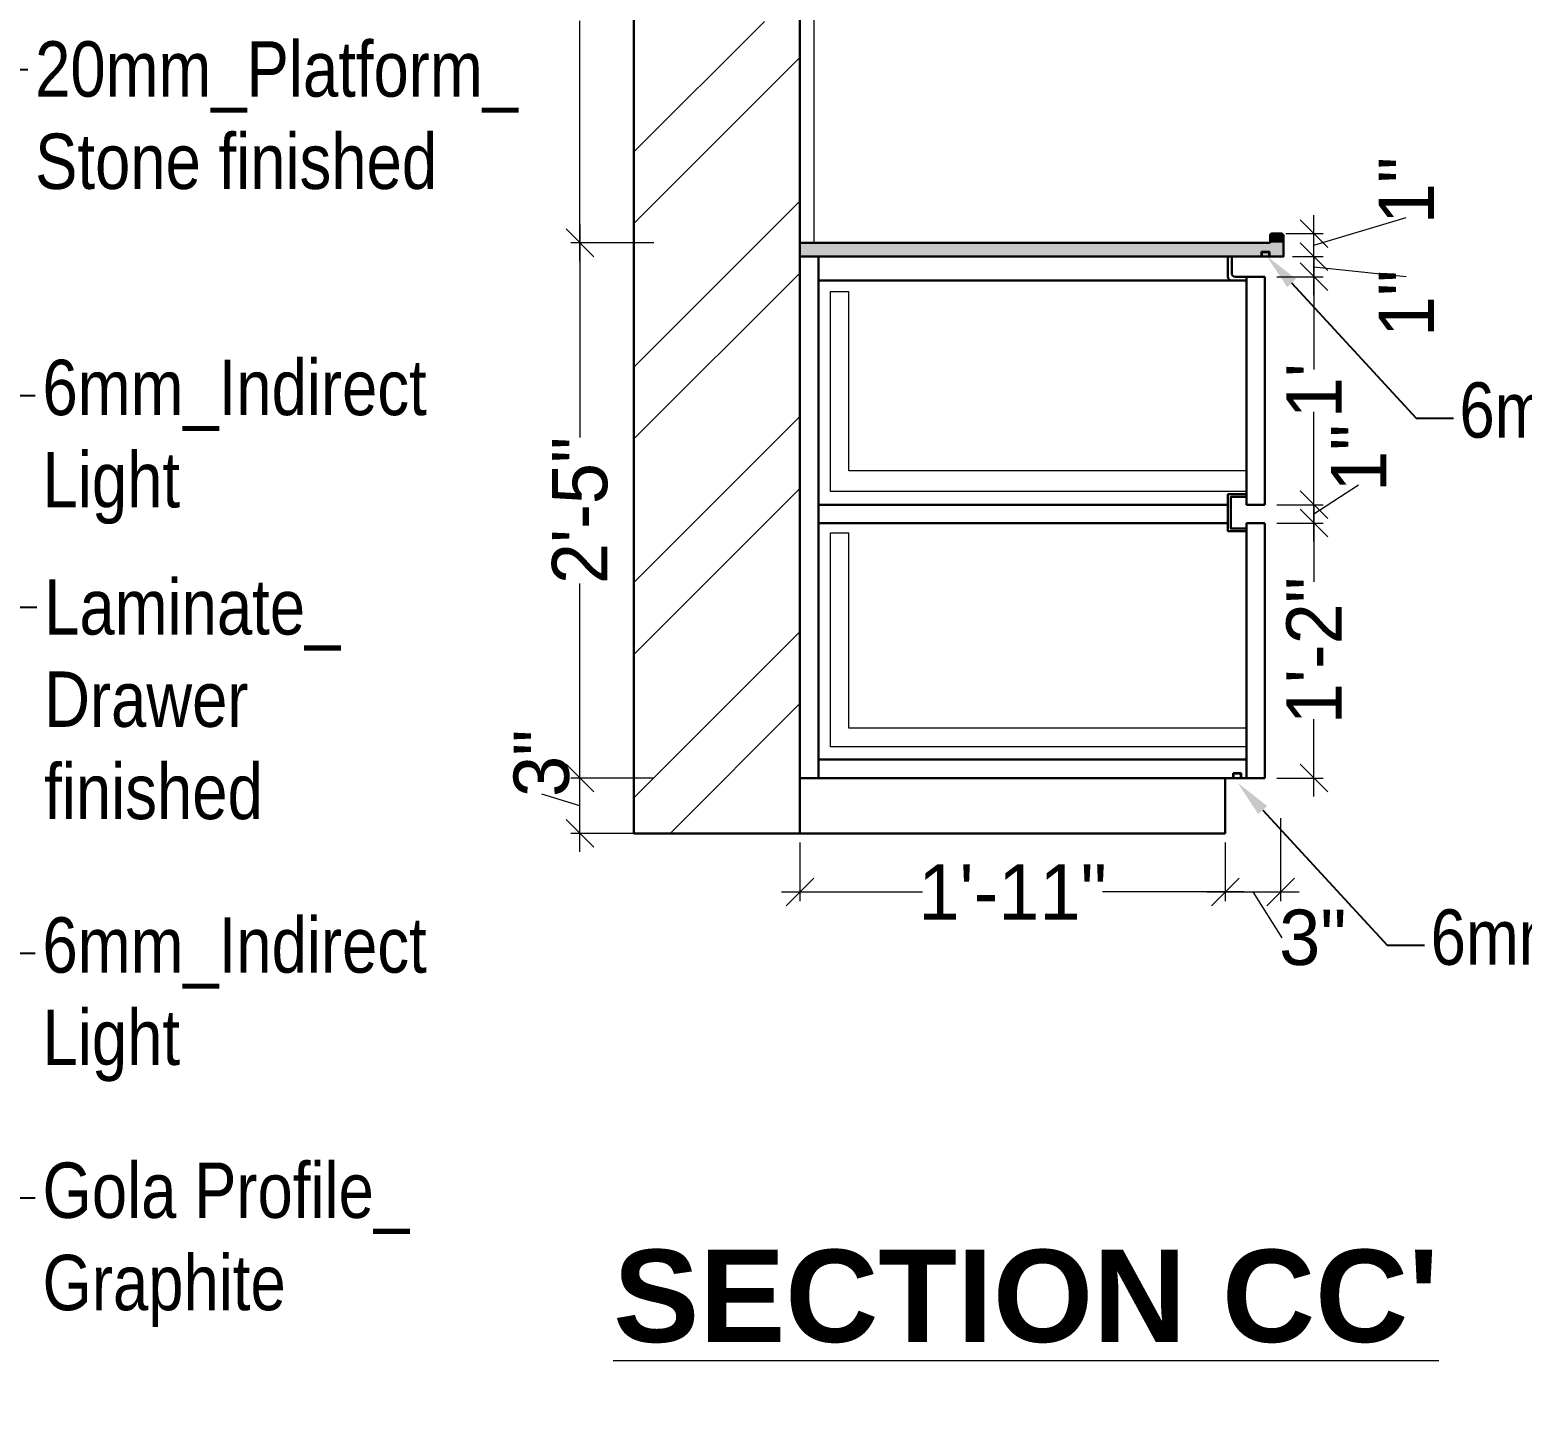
# Model space of a CAD drawing. Header units: millimetres. Extents: x 56222 to 3066687, y -650199 to -121287.
# Drawn here: x 140224.1 to 140305, y -185345.1 to -185269.7 of the extents above; entities that cross this region are included whole.
import ezdxf
from ezdxf import colors
from ezdxf.entities.mleader import LeaderData, LeaderLine
from ezdxf.math import Vec2, Vec3

# ---------------------------------------------------------------- set-up
doc = ezdxf.new("R2010")
doc.units = ezdxf.units.MM
doc.header["$MEASUREMENT"] = 0
doc.header["$PDMODE"] = 35
doc.linetypes.add('DASHED', pattern=[0.75, 0.5, -0.25])
doc.layers.get('Defpoints').update_dxf_attribs({"color": 220})
for name, color, linetype, lineweight in [('DIM.', 250, 'Continuous', 13), ('FURNITURE', 32, 'Continuous', 9), ('furniture dimensions', 1, 'DASHED', 0), ('hatch-wall', 8, 'Continuous', 9), ('Text', 7, 'Continuous', 15), ('wall', 7, 'Continuous', 30), ('XX~SLAB ( BEAM )~ ( DIM )', 7, 'Continuous', 9)]:
    doc.layers.add(name, color=color, linetype=linetype, lineweight=lineweight)
doc.styles.add('century g', font='GOTHIC.TTF')
doc.styles.get("Standard").update_dxf_attribs({"font": 'arial.ttf', "height": 6})
doc.styles.add('style4', font='ARIALN.TTF')
doc.dimstyles.new('Archana', dxfattribs={"dimtxt": 2, "dimasz": 0.75, "dimexe": 0.5, "dimexo": 0.5, "dimgap": 0, "dimtad": 0, "dimzin": 0, "dimdsep": 46, "dimlunit": 4, "dimtxsty": 'century g', "dimblk": 'OBLIQUE', "dimcen": 0, "dimdle": 1, "dimclrd": 256, "dimclre": 256, "dimclrt": 256, "dimadec": 0, "dimazin": 0, "dimtfac": 1, "dimtofl": 0, "dimtmove": 1, "dimatfit": 3, "dimfxl": 1, "dimfxlon": 1, "dimtolj": 1, "dimtzin": 0, "dimlwd": -1, "dimlwe": -1, "dimarcsym": 0})

# ---------------------------------------------------------------- blocks, each defined once
blk = doc.blocks.new('_Oblique')
at = {"layer": 'wall', "color": 0, "lineweight": -2}
blk.add_line((-0.5, -0.5), (0.5, 0.5), dxfattribs=at)
blk = doc.blocks.new('*D353')
at = {"layer": 'Defpoints', "color": 0, "linetype": 'Continuous', "lineweight": 30, "transparency": 16777216}
for p in [(140253.929, -185310.264), (140265.849, -185310.264), (140265.849, -185313.264)]:
    blk.add_point(p, dxfattribs=at)
at = {"layer": 'furniture dimensions', "color": 5, "linetype": 'Continuous', "transparency": 16777216}
for p, q in [((140253.929, -185314.264), (140253.929, -185309.264)), ((140257.929, -185310.264), (140253.429, -185310.264)), ((140253.929, -185311.764), (140251.853, -185311.142))]:
    blk.add_line(p, q, dxfattribs=at)
at = {"layer": 'furniture dimensions', "color": 5, "linetype": 'ByBlock', "transparency": 16777216}
blk.add_line((140257.929, -185313.264), (140253.429, -185313.264), dxfattribs=at)
at = {"layer": 'furniture dimensions', "color": 5, "linetype": 'Continuous', "transparency": 16777216, "xscale": 1.5, "yscale": 1.5, "zscale": 1.5}
for p, rotation in [((140253.929, -185310.264), 90), ((140253.929, -185313.264), 270)]:
    blk.add_blockref('_Oblique', p, dxfattribs=dict(at, rotation=rotation))
at = {"layer": 'furniture dimensions', "linetype": 'Continuous', "lineweight": 0, "transparency": 16777216, "insert": (140251.853, -185309.461), "char_height": 3, "attachment_point": 5, "rotation": 90, "style": 'century g'}
blk.add_mtext('\\A1;3"', dxfattribs=at)
blk = doc.blocks.new('*D354')
at = {"layer": 'Defpoints', "color": 0, "linetype": 'Continuous', "lineweight": 30, "transparency": 16777216}
for p in [(140253.929, -185281.264), (140265.849, -185281.264), (140265.849, -185310.264)]:
    blk.add_point(p, dxfattribs=at)
at = {"layer": 'furniture dimensions', "color": 5, "linetype": 'Continuous', "transparency": 16777216}
for p, q in [((140253.929, -185280.264), (140253.929, -185291.809)), ((140257.929, -185281.264), (140253.429, -185281.264)), ((140253.929, -185311.264), (140253.929, -185299.72))]:
    blk.add_line(p, q, dxfattribs=at)
at = {"layer": 'furniture dimensions', "color": 5, "linetype": 'ByBlock', "transparency": 16777216}
blk.add_line((140257.929, -185310.264), (140253.429, -185310.264), dxfattribs=at)
at = {"layer": 'furniture dimensions', "color": 5, "linetype": 'Continuous', "transparency": 16777216, "xscale": 1.5, "yscale": 1.5, "zscale": 1.5}
for p, rotation in [((140253.929, -185281.264), 90), ((140253.929, -185310.264), 270)]:
    blk.add_blockref('_Oblique', p, dxfattribs=dict(at, rotation=rotation))
at = {"layer": 'furniture dimensions', "linetype": 'Continuous', "lineweight": 0, "transparency": 16777216, "insert": (140253.929, -185295.764), "char_height": 3, "attachment_point": 5, "rotation": 90, "style": 'century g'}
blk.add_mtext('\\A1;2\'-5"', dxfattribs=at)
blk = doc.blocks.new('*D355')
at = {"layer": 'Defpoints', "color": 0, "linetype": 'Continuous', "lineweight": 30, "transparency": 16777216}
for p in [(140265.849, -185313.264), (140288.89, -185313.264), (140288.89, -185316.433)]:
    blk.add_point(p, dxfattribs=at)
at = {"layer": 'furniture dimensions', "color": 5, "linetype": 'ByBlock', "transparency": 16777216}
blk.add_line((140265.849, -185313.764), (140265.849, -185316.933), dxfattribs=at)
at = {"layer": 'furniture dimensions', "color": 5, "linetype": 'Continuous', "transparency": 16777216}
for p, q in [((140288.89, -185313.764), (140288.89, -185316.933)), ((140264.849, -185316.433), (140272.491, -185316.433)), ((140289.89, -185316.433), (140282.248, -185316.433))]:
    blk.add_line(p, q, dxfattribs=at)
at = {"layer": 'furniture dimensions', "color": 5, "linetype": 'Continuous', "transparency": 16777216, "xscale": 1.5, "yscale": 1.5, "zscale": 1.5, "rotation": 180}
blk.add_blockref('_Oblique', (140265.849, -185316.433), dxfattribs=at)
at = {"layer": 'furniture dimensions', "color": 5, "linetype": 'Continuous', "transparency": 16777216, "xscale": 1.5, "yscale": 1.5, "zscale": 1.5}
blk.add_blockref('_Oblique', (140288.89, -185316.433), dxfattribs=at)
at = {"layer": 'furniture dimensions', "linetype": 'Continuous', "lineweight": 0, "transparency": 16777216, "insert": (140277.37, -185316.433), "char_height": 3, "attachment_point": 5, "style": 'century g'}
blk.add_mtext('\\A1;1\'-11"', dxfattribs=at)
blk = doc.blocks.new('*D356')
at = {"layer": 'Defpoints', "color": 0, "linetype": 'Continuous', "lineweight": 30, "transparency": 16777216}
for p in [(140291.89, -185310.264), (140288.89, -185313.264), (140291.89, -185316.433)]:
    blk.add_point(p, dxfattribs=at)
at = {"layer": 'furniture dimensions', "color": 5, "linetype": 'Continuous', "transparency": 16777216}
for p, q in [((140291.89, -185312.433), (140291.89, -185316.933)), ((140287.89, -185316.433), (140292.89, -185316.433)), ((140290.39, -185316.433), (140291.958, -185318.914))]:
    blk.add_line(p, q, dxfattribs=at)
at = {"layer": 'furniture dimensions', "color": 5, "linetype": 'ByBlock', "transparency": 16777216}
blk.add_line((140288.89, -185313.764), (140288.89, -185316.933), dxfattribs=at)
at = {"layer": 'furniture dimensions', "color": 5, "linetype": 'Continuous', "transparency": 16777216, "xscale": 1.5, "yscale": 1.5, "zscale": 1.5, "rotation": 180}
blk.add_blockref('_Oblique', (140288.89, -185316.433), dxfattribs=at)
at = {"layer": 'furniture dimensions', "color": 5, "linetype": 'Continuous', "transparency": 16777216, "xscale": 1.5, "yscale": 1.5, "zscale": 1.5}
blk.add_blockref('_Oblique', (140291.89, -185316.433), dxfattribs=at)
at = {"layer": 'furniture dimensions', "linetype": 'Continuous', "lineweight": 0, "transparency": 16777216, "insert": (140293.638, -185318.914), "char_height": 3, "attachment_point": 5, "style": 'century g'}
blk.add_mtext('\\A1;3"', dxfattribs=at)
blk = doc.blocks.new('*D357')
at = {"layer": 'Defpoints', "color": 0, "linetype": 'Continuous', "lineweight": 30, "transparency": 16777216}
for p in [(140291.178, -185296.453), (140293.7, -185296.453), (140291.178, -185310.264)]:
    blk.add_point(p, dxfattribs=at)
at = {"layer": 'furniture dimensions', "color": 5, "linetype": 'Continuous', "transparency": 16777216}
for p, q in [((140293.7, -185295.453), (140293.7, -185299.638)), ((140291.678, -185296.453), (140294.2, -185296.453)), ((140293.7, -185311.264), (140293.7, -185307.08))]:
    blk.add_line(p, q, dxfattribs=at)
at = {"layer": 'furniture dimensions', "color": 5, "linetype": 'ByBlock', "transparency": 16777216}
blk.add_line((140291.678, -185310.264), (140294.2, -185310.264), dxfattribs=at)
at = {"layer": 'furniture dimensions', "color": 5, "linetype": 'Continuous', "transparency": 16777216, "xscale": 1.5, "yscale": 1.5, "zscale": 1.5}
for p, rotation in [((140293.7, -185296.453), 90), ((140293.7, -185310.264), 270)]:
    blk.add_blockref('_Oblique', p, dxfattribs=dict(at, rotation=rotation))
at = {"layer": 'furniture dimensions', "linetype": 'Continuous', "lineweight": 0, "transparency": 16777216, "insert": (140293.7, -185303.359), "char_height": 3, "attachment_point": 5, "rotation": 90, "style": 'century g'}
blk.add_mtext('\\A1;1\'-2"', dxfattribs=at)
blk = doc.blocks.new('*D358')
at = {"layer": 'Defpoints', "color": 0, "linetype": 'Continuous', "lineweight": 30, "transparency": 16777216}
for p in [(140291.178, -185295.453), (140293.7, -185295.453), (140291.178, -185296.453)]:
    blk.add_point(p, dxfattribs=at)
at = {"layer": 'furniture dimensions', "color": 5, "linetype": 'Continuous', "transparency": 16777216}
for p, q in [((140293.7, -185295.953), (140296.119, -185294.384)), ((140293.7, -185297.453), (140293.7, -185294.453)), ((140291.678, -185295.453), (140294.2, -185295.453))]:
    blk.add_line(p, q, dxfattribs=at)
at = {"layer": 'furniture dimensions', "color": 5, "linetype": 'ByBlock', "transparency": 16777216}
blk.add_line((140291.678, -185296.453), (140294.2, -185296.453), dxfattribs=at)
at = {"layer": 'furniture dimensions', "color": 5, "linetype": 'Continuous', "transparency": 16777216, "xscale": 1.5, "yscale": 1.5, "zscale": 1.5}
for p, rotation in [((140293.7, -185295.453), 90), ((140293.7, -185296.453), 270)]:
    blk.add_blockref('_Oblique', p, dxfattribs=dict(at, rotation=rotation))
at = {"layer": 'furniture dimensions', "linetype": 'Continuous', "lineweight": 0, "transparency": 16777216, "insert": (140296.119, -185292.927), "char_height": 3, "attachment_point": 5, "rotation": 90, "style": 'century g'}
blk.add_mtext('\\A1;1"', dxfattribs=at)
blk = doc.blocks.new('*D359')
at = {"layer": 'Defpoints', "color": 0, "linetype": 'Continuous', "lineweight": 30, "transparency": 16777216}
for p in [(140291.178, -185283.102), (140293.7, -185283.102), (140291.178, -185295.453)]:
    blk.add_point(p, dxfattribs=at)
at = {"layer": 'furniture dimensions', "color": 5, "linetype": 'Continuous', "transparency": 16777216}
for p, q in [((140293.7, -185282.102), (140293.7, -185288.134)), ((140291.678, -185283.102), (140294.2, -185283.102)), ((140293.7, -185296.453), (140293.7, -185290.421))]:
    blk.add_line(p, q, dxfattribs=at)
at = {"layer": 'furniture dimensions', "color": 5, "linetype": 'ByBlock', "transparency": 16777216}
blk.add_line((140291.678, -185295.453), (140294.2, -185295.453), dxfattribs=at)
at = {"layer": 'furniture dimensions', "color": 5, "linetype": 'Continuous', "transparency": 16777216, "xscale": 1.5, "yscale": 1.5, "zscale": 1.5}
for p, rotation in [((140293.7, -185283.102), 90), ((140293.7, -185295.453), 270)]:
    blk.add_blockref('_Oblique', p, dxfattribs=dict(at, rotation=rotation))
at = {"layer": 'furniture dimensions', "linetype": 'Continuous', "lineweight": 0, "transparency": 16777216, "insert": (140293.7, -185289.278), "char_height": 3, "attachment_point": 5, "rotation": 90, "style": 'century g'}
blk.add_mtext("\\A1;1'", dxfattribs=at)
blk = doc.blocks.new('*D360')
at = {"layer": 'Defpoints', "color": 0, "linetype": 'Continuous', "lineweight": 30, "transparency": 16777216}
for p in [(140292.04, -185282.013), (140293.7, -185282.013), (140291.178, -185283.102)]:
    blk.add_point(p, dxfattribs=at)
at = {"layer": 'furniture dimensions', "color": 5, "linetype": 'Continuous', "transparency": 16777216}
for p, q in [((140293.7, -185284.102), (140293.7, -185281.013)), ((140292.54, -185282.013), (140294.2, -185282.013)), ((140293.7, -185282.558), (140298.7, -185283.086))]:
    blk.add_line(p, q, dxfattribs=at)
at = {"layer": 'furniture dimensions', "color": 5, "linetype": 'ByBlock', "transparency": 16777216}
blk.add_line((140291.678, -185283.102), (140294.2, -185283.102), dxfattribs=at)
at = {"layer": 'furniture dimensions', "color": 5, "linetype": 'Continuous', "transparency": 16777216, "xscale": 1.5, "yscale": 1.5, "zscale": 1.5}
for p, rotation in [((140293.7, -185282.013), 90), ((140293.7, -185283.102), 270)]:
    blk.add_blockref('_Oblique', p, dxfattribs=dict(at, rotation=rotation))
at = {"layer": 'furniture dimensions', "linetype": 'Continuous', "lineweight": 0, "transparency": 16777216, "insert": (140298.7, -185284.543), "char_height": 3, "attachment_point": 5, "rotation": 90, "style": 'century g'}
blk.add_mtext('\\A1;1"', dxfattribs=at)
blk = doc.blocks.new('*D361')
at = {"layer": 'Defpoints', "color": 0, "linetype": 'Continuous', "lineweight": 30, "transparency": 16777216}
for p in [(140291.679, -185280.763), (140293.7, -185280.763), (140292.04, -185282.013)]:
    blk.add_point(p, dxfattribs=at)
at = {"layer": 'furniture dimensions', "color": 5, "linetype": 'Continuous', "transparency": 16777216}
for p, q in [((140293.7, -185283.013), (140293.7, -185279.763)), ((140293.7, -185281.388), (140298.7, -185279.888)), ((140292.179, -185280.763), (140294.2, -185280.763))]:
    blk.add_line(p, q, dxfattribs=at)
at = {"layer": 'furniture dimensions', "color": 5, "linetype": 'ByBlock', "transparency": 16777216}
blk.add_line((140292.54, -185282.013), (140294.2, -185282.013), dxfattribs=at)
at = {"layer": 'furniture dimensions', "color": 5, "linetype": 'Continuous', "transparency": 16777216, "xscale": 1.5, "yscale": 1.5, "zscale": 1.5}
for p, rotation in [((140293.7, -185280.763), 90), ((140293.7, -185282.013), 270)]:
    blk.add_blockref('_Oblique', p, dxfattribs=dict(at, rotation=rotation))
at = {"layer": 'furniture dimensions', "linetype": 'Continuous', "lineweight": 0, "transparency": 16777216, "insert": (140298.7, -185278.431), "char_height": 3, "attachment_point": 5, "rotation": 90, "style": 'century g'}
blk.add_mtext('\\A1;1"', dxfattribs=at)
blk = doc.blocks.new('*D362')
at = {"layer": 'Defpoints', "color": 0, "linetype": 'Continuous', "lineweight": 30, "transparency": 16777216}
for p in [(140253.929, -185249.295), (140265.849, -185249.295), (140265.849, -185281.264)]:
    blk.add_point(p, dxfattribs=at)
at = {"layer": 'furniture dimensions', "color": 5, "linetype": 'Continuous', "transparency": 16777216}
for p, q in [((140253.929, -185248.295), (140253.929, -185261.324)), ((140257.929, -185249.295), (140253.429, -185249.295)), ((140253.929, -185282.264), (140253.929, -185269.235))]:
    blk.add_line(p, q, dxfattribs=at)
at = {"layer": 'furniture dimensions', "color": 5, "linetype": 'ByBlock', "transparency": 16777216}
blk.add_line((140257.929, -185281.264), (140253.429, -185281.264), dxfattribs=at)
at = {"layer": 'furniture dimensions', "color": 5, "linetype": 'Continuous', "transparency": 16777216, "xscale": 1.5, "yscale": 1.5, "zscale": 1.5}
for p, rotation in [((140253.929, -185249.295), 90), ((140253.929, -185281.264), 270)]:
    blk.add_blockref('_Oblique', p, dxfattribs=dict(at, rotation=rotation))
at = {"layer": 'furniture dimensions', "linetype": 'Continuous', "lineweight": 0, "transparency": 16777216, "insert": (140253.929, -185265.28), "char_height": 3, "attachment_point": 5, "rotation": 90, "style": 'century g'}
blk.add_mtext('\\A1;2\'-8"', dxfattribs=at)

msp = doc.modelspace()

# ---------------------------------------------------------------- hatches: boundary and pattern name
at = {"layer": 'furniture dimensions', "lineweight": 30, "true_color": 0x939598}
h = msp.add_hatch(color=252, dxfattribs=at)
h.dxf.hatch_style = 1
h.paths.add_polyline_path([(140292.04, -185280.863, 0.416383), (140291.939, -185280.763), (140291.417, -185280.763, 0.413345), (140291.318, -185280.863), (140291.318, -185281.264), (140292.04, -185281.264)])
at = {"layer": 'furniture dimensions', "true_color": 0x939598}
h = msp.add_hatch(color=252, dxfattribs=at)
h.dxf.hatch_style = 1
h.paths.add_polyline_path([(140289.848, -185281.264), (140265.849, -185281.264), (140265.849, -185282.013), (140289.848, -185282.013)])
h.paths.add_polyline_path([(140292.04, -185282.013), (140292.04, -185281.264), (140289.848, -185281.264), (140289.848, -185282.013)])
at = {"layer": 'hatch-wall'}
h = msp.add_hatch(dxfattribs=at)
h.set_pattern_fill('ANSI32', color=256, scale=22)
h.set_pattern_definition([(45, (12027.113, -202130.387), (-5.83363094, 5.83363094), []), (45, (12031.002, -202130.387), (-5.83363094, 5.83363094), [])])
h.paths.add_polyline_path([(140265.825, -185269.264), (140256.825, -185269.264), (140256.849, -185313.264), (140265.849, -185313.264)])

# ---------------------------------------------------------------- linework, layer by layer
at = {"layer": 'FURNITURE', "lineweight": 30, "ltscale": 0.4}
msp.add_line((140291.417, -185280.763, 0.129), (140291.94, -185280.763, 0.129), dxfattribs=at)
at = {"layer": 'FURNITURE', "lineweight": 30}
for p, q in [((140265.849, -185281.264, 0.129), (140291.318, -185281.264, 0.129)), ((140265.849, -185281.264, 0.129), (140265.849, -185313.264, 0.129)), ((140290.857, -185281.746, 0.129), (140291.29, -185281.746, 0.129)), ((140290.857, -185281.746, 0.129), (140290.857, -185282.013, 0.129)), ((140291.29, -185281.746, 0.129), (140291.29, -185282.013, 0.129)), ((140265.849, -185282.013, 0.129), (140292.04, -185282.013, 0.129)), ((140266.849, -185310.264, 0.129), (140266.849, -185282.013, 0.129)), ((140266.849, -185283.302, 0.129), (140290.04, -185283.302, 0.129)), ((140290.04, -185283.102, 0.129), (140291.04, -185283.102, 0.129)), ((140290.04, -185283.264, 0.129), (140290.04, -185295.453, 0.129)), ((140291.04, -185283.102, 0.129), (140291.04, -185295.453, 0.129)), ((140289.04, -185295.453, 0.129), (140266.849, -185295.453, 0.129)), ((140289.04, -185295.384, 0.129), (140289.04, -185296.384, 0.129)), ((140291.04, -185295.453, 0.129), (140290.04, -185295.453, 0.129)), ((140289.04, -185296.453, 0.129), (140266.849, -185296.453, 0.129)), ((140290.04, -185296.453, 0.129), (140290.04, -185310.264, 0.129)), ((140290.04, -185297.514, 0.129), (140290.04, -185296.453, 0.129)), ((140291.04, -185296.453, 0.129), (140290.04, -185296.453, 0.129)), ((140291.04, -185296.453, 0.129), (140291.04, -185310.264, 0.129)), ((140290.04, -185309.264, 0.129), (140266.849, -185309.264, 0.129)), ((140265.849, -185310.264, 0.129), (140291.04, -185310.264, 0.129)), ((140288.89, -185310.264, 0.129), (140288.89, -185313.264, 0.129)), ((140289.325, -185309.997, 0.129), (140289.758, -185309.997, 0.129)), ((140289.325, -185309.997, 0.129), (140289.325, -185310.264, 0.129)), ((140289.758, -185309.997, 0.129), (140289.758, -185310.264, 0.129)), ((140288.89, -185313.264, 0.129), (140265.849, -185313.264, 0.129))]:
    msp.add_line(p, q, dxfattribs=at)
at = {"layer": 'FURNITURE'}
for p, q in [((140267.494, -185283.91, 0.129), (140268.494, -185283.91, 0.129)), ((140267.494, -185294.742, 0.129), (140267.494, -185283.91, 0.129)), ((140268.494, -185293.622, 0.129), (140268.494, -185283.91, 0.129)), ((140290.04, -185293.622, 0.129), (140268.494, -185293.622, 0.129)), ((140290.04, -185294.742, 0.129), (140267.494, -185294.742, 0.129)), ((140267.494, -185296.976, 0.129), (140268.494, -185296.976, 0.129)), ((140267.494, -185308.569, 0.129), (140267.494, -185296.976, 0.129)), ((140268.494, -185307.569, 0.129), (140268.494, -185296.976, 0.129)), ((140290.04, -185307.569, 0.129), (140268.494, -185307.569, 0.129)), ((140290.04, -185308.569, 0.129), (140267.494, -185308.569, 0.129))]:
    msp.add_line(p, q, dxfattribs=at)
at = {"layer": 'FURNITURE', "lineweight": 30, "ltscale": 0.4, "elevation": 0.129}
msp.add_lwpolyline([(140291.318, -185281.264), (140291.318, -185280.863, -0.414214), (140291.418, -185280.763), (140291.94, -185280.763, -0.414214), (140292.04, -185280.863), (140292.04, -185282.013), (140290.09, -185282.013)], format="xyb", dxfattribs=at)
at = {"layer": 'FURNITURE', "color": 3, "lineweight": 30, "elevation": 0.129}
for points in [[(140290.869, -185281.763), (140291.273, -185281.763), (140291.273, -185282.013), (140290.869, -185282.013)], [(140289.338, -185310.014), (140289.742, -185310.014), (140289.742, -185310.264), (140289.338, -185310.264)]]:
    msp.add_lwpolyline(points, close=True, dxfattribs=at)
at = {"layer": 'FURNITURE', "lineweight": 30, "ltscale": 0.4, "elevation": 0.129}
msp.add_lwpolyline([(140290.04, -185283.102), (140289.44, -185283.102, -0.414214), (140289.24, -185282.902), (140289.24, -185282.013), (140289.04, -185282.013), (140289.04, -185283.102, 0.414214), (140289.24, -185283.302), (140290.04, -185283.302)], format="xyb", close=True, dxfattribs=at)
at = {"layer": 'FURNITURE', "lineweight": 30, "elevation": 0.129}
for points in [[(140290.04, -185296.734), (140290.04, -185296.884), (140289.04, -185296.884), (140289.04, -185294.884), (140290.04, -185294.884), (140290.04, -185295.034)], [(140290.04, -185296.734), (140289.19, -185296.734), (140289.19, -185295.034), (140290.04, -185295.034)]]:
    msp.add_lwpolyline(points, dxfattribs=at)
at = {"layer": 'XX~SLAB ( BEAM )~ ( DIM )', "color": 242, "lineweight": 15, "true_color": 0xcd2027}
for p, q in [((140265.849, -185249.295, 0.129), (140265.849, -185281.264, 0.129)), ((140266.599, -185249.295, 0.129), (140266.599, -185281.264, 0.129))]:
    msp.add_line(p, q, dxfattribs=at)
at = {"layer": 'XX~SLAB ( BEAM )~ ( DIM )', "lineweight": 30, "elevation": 0.129}
msp.add_lwpolyline([(140265.849, -185313.264), (140256.849, -185313.264), (140256.849, -185202.264), (140265.849, -185202.264)], close=True, dxfattribs=at)

# ---------------------------------------------------------------- texts
at = {"layer": 'DIM.', "color": 1, "insert": (140255.734, -185335.821, 0.129), "char_height": 5, "attachment_point": 1}
msp.add_mtext_dynamic_manual_height_columns("{\\fArial|b1|i0|c0|p34;\\LSECTION CC'}", width=111.55884, gutter_width=1, heights=[0], dxfattribs=at)

# ---------------------------------------------------------------- dimensions: what is measured, and where the dimension line sits
at = {"layer": 'furniture dimensions', "color": 5, "linetype": 'Continuous', "lineweight": 0}
for base, p1, p2, picture, middle in [((140253.929, -185249.295, 0.129), (140265.849, -185281.264, 0.129), (140265.849, -185249.295, 0.129), '*D362', (140253.929, -185265.28, 0.129)), ((140293.7, -185280.763, 0.129), (140292.04, -185282.013, 0.129), (140291.679, -185280.763, 0.129), '*D361', (140298.7, -185279.888, 0.129)), ((140253.929, -185281.264, 0.129), (140265.849, -185310.264, 0.129), (140265.849, -185281.264, 0.129), '*D354', (140253.929, -185295.764, 0.129)), ((140293.7, -185283.102, 0.129), (140291.178, -185295.453, 0.129), (140291.178, -185283.102, 0.129), '*D359', (140293.7, -185289.278, 0.129)), ((140293.7, -185296.453, 0.129), (140291.178, -185310.264, 0.129), (140291.178, -185296.453, 0.129), '*D357', (140293.7, -185303.359, 0.129)), ((140253.929, -185310.264, 0.129), (140265.849, -185313.264, 0.129), (140265.849, -185310.264, 0.129), '*D353', (140251.853, -185311.142, 0.129))]:
    dim = msp.add_linear_dim(base=base, p1=p1, p2=p2, angle=90, dimstyle='Archana', override={"dimtxt": 3, "dimasz": 1.5, "dimdec": 0, "dimclrd": 5, "dimclre": 5, "dimfxl": 4}, dxfattribs=at)
    dim.commit()
    dim.dimension.update_dxf_attribs({"geometry": picture, "text_midpoint": middle})
for base, p1, p2, picture, middle in [((140293.7, -185282.013, 0.129), (140291.178, -185283.102, 0.129), (140292.04, -185282.013, 0.129), '*D360', (140298.7, -185283.086, 0.129)), ((140293.7, -185295.453, 0.129), (140291.178, -185296.453, 0.129), (140291.178, -185295.453, 0.129), '*D358', (140296.119, -185294.384, 0.129))]:
    dim = msp.add_linear_dim(base=base, p1=p1, p2=p2, angle=90, dimstyle='Archana', override={"dimtxt": 3, "dimasz": 1.5, "dimdec": 0, "dimclrd": 5, "dimclre": 5, "dimfxl": 4}, dxfattribs=at)
    dim.commit()
    dim.dimension.update_dxf_attribs({"geometry": picture, "text_midpoint": middle, "dimtype": 160})
dim = msp.add_linear_dim(base=(140291.89, -185316.433, 0.129), p1=(140288.89, -185313.264, 0.129), p2=(140291.89, -185310.264, 0.129), dimstyle='Archana', override={"dimtxt": 3, "dimasz": 1.5, "dimdec": 0, "dimclrd": 5, "dimclre": 5, "dimfxl": 4}, dxfattribs=at)
dim.commit()
dim.dimension.update_dxf_attribs({"geometry": '*D356', "text_midpoint": (140291.958, -185318.914, 0.129), "dimtype": 160})
dim = msp.add_linear_dim(base=(140288.89, -185316.433, 0.129), p1=(140265.849, -185313.264, 0.129), p2=(140288.89, -185313.264, 0.129), dimstyle='Archana', override={"dimtxt": 3, "dimasz": 1.5, "dimdec": 0, "dimclrd": 5, "dimclre": 5, "dimfxl": 4}, dxfattribs=at)
dim.commit()
dim.dimension.update_dxf_attribs({"geometry": '*D355', "text_midpoint": (140277.37, -185316.433, 0.129)})

# ---------------------------------------------------------------- leaders
at = {"layer": 'Text', "color": 1, "lineweight": 0, "ltscale": 20}
ml = msp.add_multileader_mtext('Standard', dxfattribs=at)
ml.set_content('20mm_Platform_\\PStone finished', color=1, style='style4')
ml.set_leader_properties()
ml.build(insert=Vec2(0, 0))
ml.multileader.update_dxf_attribs({"dogleg_length": 2.025, "arrow_head_size": 2})
ctx = ml.context
ctx.base_point, ctx.char_height, ctx.arrow_head_size, ctx.landing_gap_size, ctx.plane_origin = Vec3(140224.006, -185271.869, 0.129), 3, 2, 0.4, Vec3(140156.97, -185271.869, 0.129)
notes = []
notes.append((ctx, [(0, (1, 1, 0), (140221.981, -185271.869, 0.129), (1, 0), 2.025, [(0, [(140201.158, -185281.264, 0.129)], 0, [])])]))
ctx.mtext.insert = Vec3(140224.406, -185270.344, 0.129)
ml = msp.add_multileader_mtext('Standard', dxfattribs=at)
ml.set_content('6mm_Indirect\\PLight', color=1, style='style4')
ml.set_leader_properties()
ml.build(insert=Vec2(0, 0))
ml.multileader.update_dxf_attribs({"dogleg_length": 2.025, "arrow_head_size": 2})
ctx = ml.context
ctx.base_point, ctx.char_height, ctx.arrow_head_size, ctx.landing_gap_size, ctx.plane_origin = Vec3(140224.406, -185289.541, 0.129), 3, 2, 0.4, Vec3(140157.337, -185289.541, 0.129)
notes.append((ctx, [(0, (1, 1, 0), (140186.865, -185289.541, 0.129), (1, 0), 37.541, [(0, [(140174.374, -185281.763, 0.129)], 0, [])])]))
ctx.mtext.insert = Vec3(140224.806, -185287.6, 0.129)
ml = msp.add_multileader_mtext('Standard', dxfattribs=at)
ml.set_content('6mm_indirect \\Plight', color=1, style='style4')
ml.set_leader_properties()
ml.build(insert=Vec2(0, 0))
ml.multileader.update_dxf_attribs({"dogleg_length": 2.025, "arrow_head_size": 2})
ctx = ml.context
ctx.base_point, ctx.char_height, ctx.arrow_head_size, ctx.landing_gap_size, ctx.plane_origin = Vec3(140301.253, -185290.763, 0.129), 3, 2, 0.4, Vec3(140242.679, -185288.299, 0.129)
ctx.text_align_type = 1
notes.append((ctx, [(0, (1, 1, 0), (140299.228, -185290.763, 0.129), (1, 0), 2.025, [(0, [(140291.13, -185281.969, 0.129)], 0, [])])]))
ctx.mtext.insert, ctx.mtext.alignment = Vec3(140311.895, -185288.822, 0.129), 2
ml = msp.add_multileader_mtext('Standard', dxfattribs=at)
ml.set_content('Gola Profile_\\PGraphite', color=1, style='style4')
ml.set_leader_properties()
ml.build(insert=Vec2(0, 0))
ml.multileader.update_dxf_attribs({"dogleg_length": 2.025, "arrow_head_size": 2})
ctx = ml.context
ctx.base_point, ctx.char_height, ctx.arrow_head_size, ctx.landing_gap_size, ctx.plane_origin = Vec3(140224.406, -185333.014, 0.129), 3, 2, 0.4, Vec3(140157.337, -185333.014, 0.129)
notes.append((ctx, [(0, (1, 1, 0), (140186.865, -185333.014, 0.129), (1, 0), 37.541, [(0, [(140158.428, -185296.453, 0.129)], 0, [])])]))
ctx.mtext.insert = Vec3(140224.806, -185331.097, 0.129)
ml = msp.add_multileader_mtext('Standard', dxfattribs=at)
ml.set_content('Laminate_\\PDrawer\\Pfinished', color=1, style='style4')
ml.set_leader_properties()
ml.build(insert=Vec2(0, 0))
ml.multileader.update_dxf_attribs({"dogleg_length": 2.025, "arrow_head_size": 2})
ctx = ml.context
ctx.base_point, ctx.char_height, ctx.arrow_head_size, ctx.landing_gap_size, ctx.plane_origin = Vec3(140224.498, -185301.013, 0.129), 3, 2, 0.4, Vec3(140157.462, -185301.013, 0.129)
notes.append((ctx, [(0, (1, 1, 0), (140222.473, -185301.013, 0.129), (1, 0), 2.025, [(0, [(140173.536, -185301.013, 0.129)], 0, [])])]))
ctx.mtext.insert = Vec3(140224.898, -185299.488, 0.129)
ml = msp.add_multileader_mtext('Standard', dxfattribs=at)
ml.set_content('6mm_Indirect\\PLight', color=1, style='style4')
ml.set_leader_properties()
ml.build(insert=Vec2(0, 0))
ml.multileader.update_dxf_attribs({"dogleg_length": 2.025, "arrow_head_size": 2})
ctx = ml.context
ctx.base_point, ctx.char_height, ctx.arrow_head_size, ctx.landing_gap_size, ctx.plane_origin = Vec3(140224.406, -185319.75, 0.129), 3, 2, 0.4, Vec3(140157.337, -185317.765, 0.129)
notes.append((ctx, [(0, (1, 1, 0), (140186.865, -185319.75, 0.129), (1, 0), 37.541, [(0, [(140176.975, -185310.014, 0.129)], 0, [])])]))
ctx.mtext.insert = Vec3(140224.806, -185317.809, 0.129)
ml = msp.add_multileader_mtext('Standard', dxfattribs=at)
ml.set_content('6mm_indirect \\Plight', color=1, style='style4')
ml.set_leader_properties()
ml.build(insert=Vec2(0, 0))
ml.multileader.update_dxf_attribs({"dogleg_length": 2.025, "arrow_head_size": 2})
ctx = ml.context
ctx.base_point, ctx.char_height, ctx.arrow_head_size, ctx.landing_gap_size, ctx.plane_origin = Vec3(140299.691, -185319.322, 0.129), 3, 2, 0.4, Vec3(140241.117, -185316.857, 0.129)
ctx.text_align_type = 1
notes.append((ctx, [(0, (1, 1, 0), (140297.666, -185319.322, 0.129), (1, 0), 2.025, [(0, [(140289.568, -185310.528, 0.129)], 0, [])])]))
ctx.mtext.insert, ctx.mtext.alignment = Vec3(140310.333, -185317.381, 0.129), 2
for ctx, leaders in notes:
    for number, flags, end, landing, length, lines in leaders:
        leader = LeaderData()
        leader.index, (leader.has_last_leader_line, leader.has_dogleg_vector, leader.attachment_direction) = number, flags
        leader.last_leader_point, leader.dogleg_vector, leader.dogleg_length = Vec3(end), Vec3(landing), length
        for number, points, colour, breaks in lines:
            line = LeaderLine()
            line.index, line.vertices, line.color, line.breaks = number, Vec3.list(points), colors.encode_raw_color(colour), breaks
            leader.lines.append(line)
        ctx.leaders.append(leader)

doc.saveas('drawing.dxf')
